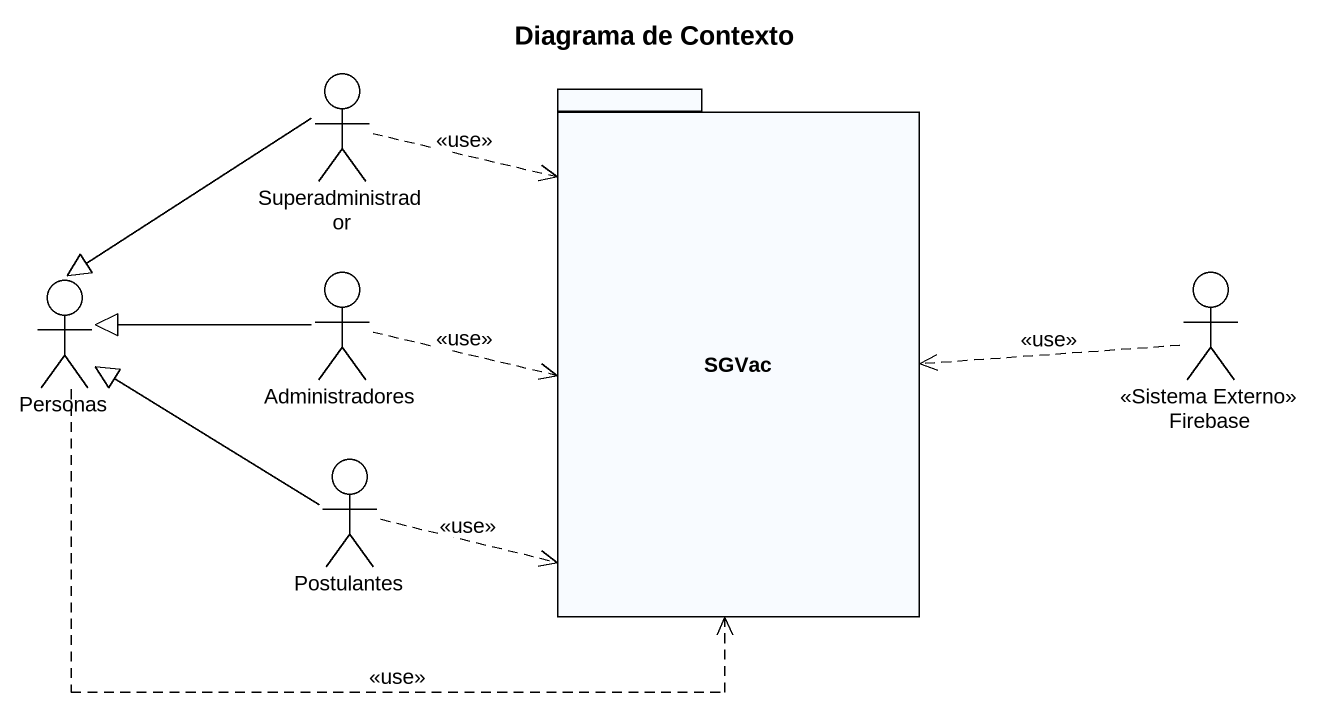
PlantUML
@startuml
title Diagrama de Contexto
actor Superadministrador
package SGVac {
}
actor Personas
actor Administradores
actor Firebase <<Sistema Externo>>
actor Postulantes
Superadministrador .right.> SGVac : <<use>>
Superadministrador --|> Personas
Personas .right.> SGVac : <<use>>
Administradores .right.> SGVac : <<use>>
Administradores -left-|> Personas
Firebase .left.> SGVac : <<use>>
Postulantes .right.> SGVac : <<use>>
Postulantes -up-|> Personas
@enduml
